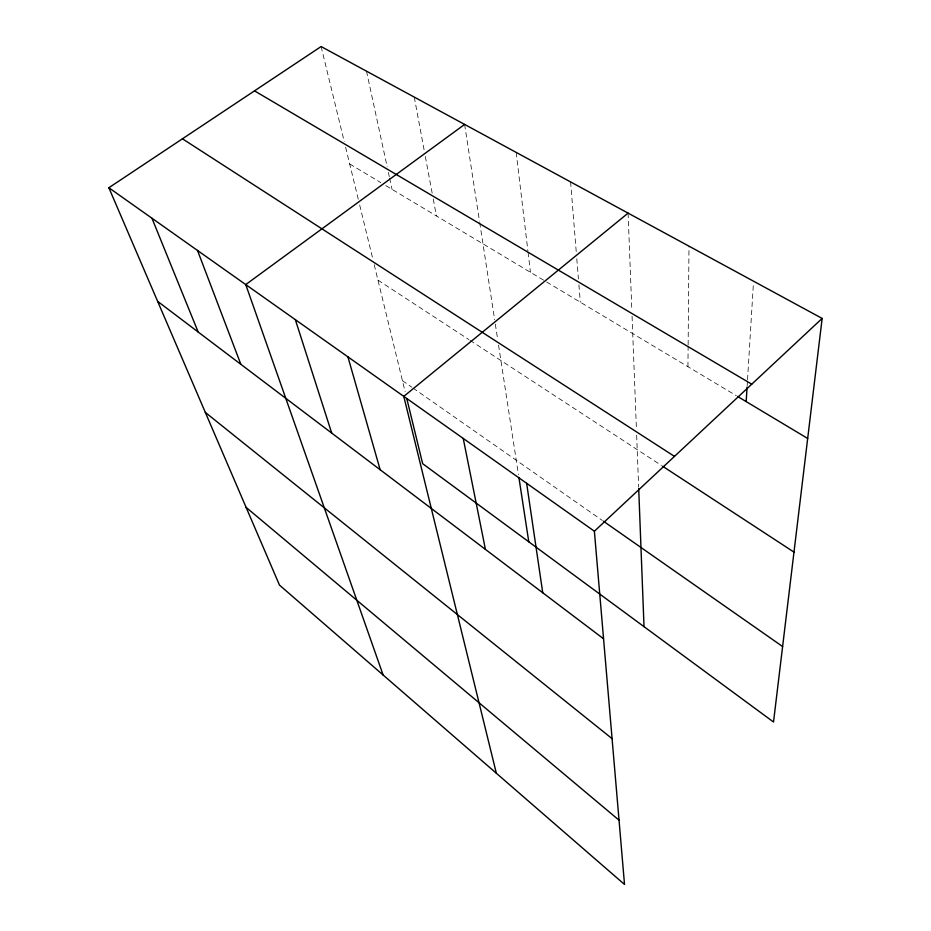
<?xml version="1.0" encoding="UTF-8"?>
<svg xmlns="http://www.w3.org/2000/svg" width="931" height="931" viewBox="0 0 931 931"><rect width="100%" height="100%" fill="white"/><g stroke="black" fill="none" stroke-linecap="round" stroke-linejoin="round"><path stroke-width="0.7" stroke-dasharray="4.66 3.49" d="M687.951 366.698L688.125 346.367M688.137 344.924L688.987 246.168M747.162 385.643L747.43 381.291M747.523 379.848L753.458 282.652M349.695 163.961L380.826 182.627M385.806 185.606L736.281 395.663M377.974 280.15L468.828 339.547M470.015 340.327L661.476 465.488M402.425 380.639L411.828 387.215M413.015 388.041L602.357 520.476M321.114 46.55L344.249 141.605M345.61 147.191L358.354 199.571M359.692 205.053L372.854 259.132M374.215 264.73L405.125 391.73M366.488 71.175L387.168 166.835M388.378 172.456L389.286 176.681M389.6 178.089L392.032 189.342M414.272 97.103L424.28 150.857M425.339 156.513L432.193 193.299M433.241 198.966L436.406 215.934M464.627 124.428L479.488 221.101M479.709 222.532L494.652 319.787M495.315 324.093L497.689 339.512M498.55 345.11L518.451 474.589M516.181 152.393L527.9 250.893M528.063 252.313L530.449 272.306M570.587 181.917L576.324 252.918M576.789 258.713L578.43 278.997M578.896 284.793L580.304 302.179M628.099 213.129L631.846 310.384M632.068 316.191L636.432 429.435M636.653 435.196L638.654 487.204"/><path stroke-width="1.4" d="M746.185 401.598L747.069 387.098M108.857 187.748L594.385 531.217L624.515 884.45L279.475 585.087L108.857 187.748L321.114 46.55L822.143 318.425L773.521 722.002L422.639 463.661L406.812 398.654M594.385 531.217L822.143 318.425M628.099 213.129L403.786 396.385L496.351 773.254M464.627 124.428L245.749 284.583L383.118 675.01M254.512 90.854L751.759 384.189M737.515 396.408L807.689 438.466M182.429 138.8L674.486 456.388M662.697 466.28L793.992 552.118M603.521 521.29L782.622 646.545M157.642 301.353L603.556 638.782M205.32 412.398L612.074 738.644M246.11 507.372L619.034 820.188M151.951 218.238L198.187 332.03M197.512 250.462L240.838 364.3M295.336 319.67L331.704 433.066M347.926 356.876L380.151 469.724M463.242 438.443L485.423 549.383M518.893 477.452L528.785 541.819M526.643 483.294L542.738 592.756M638.701 488.612L644.019 626.656"/></g></svg>
